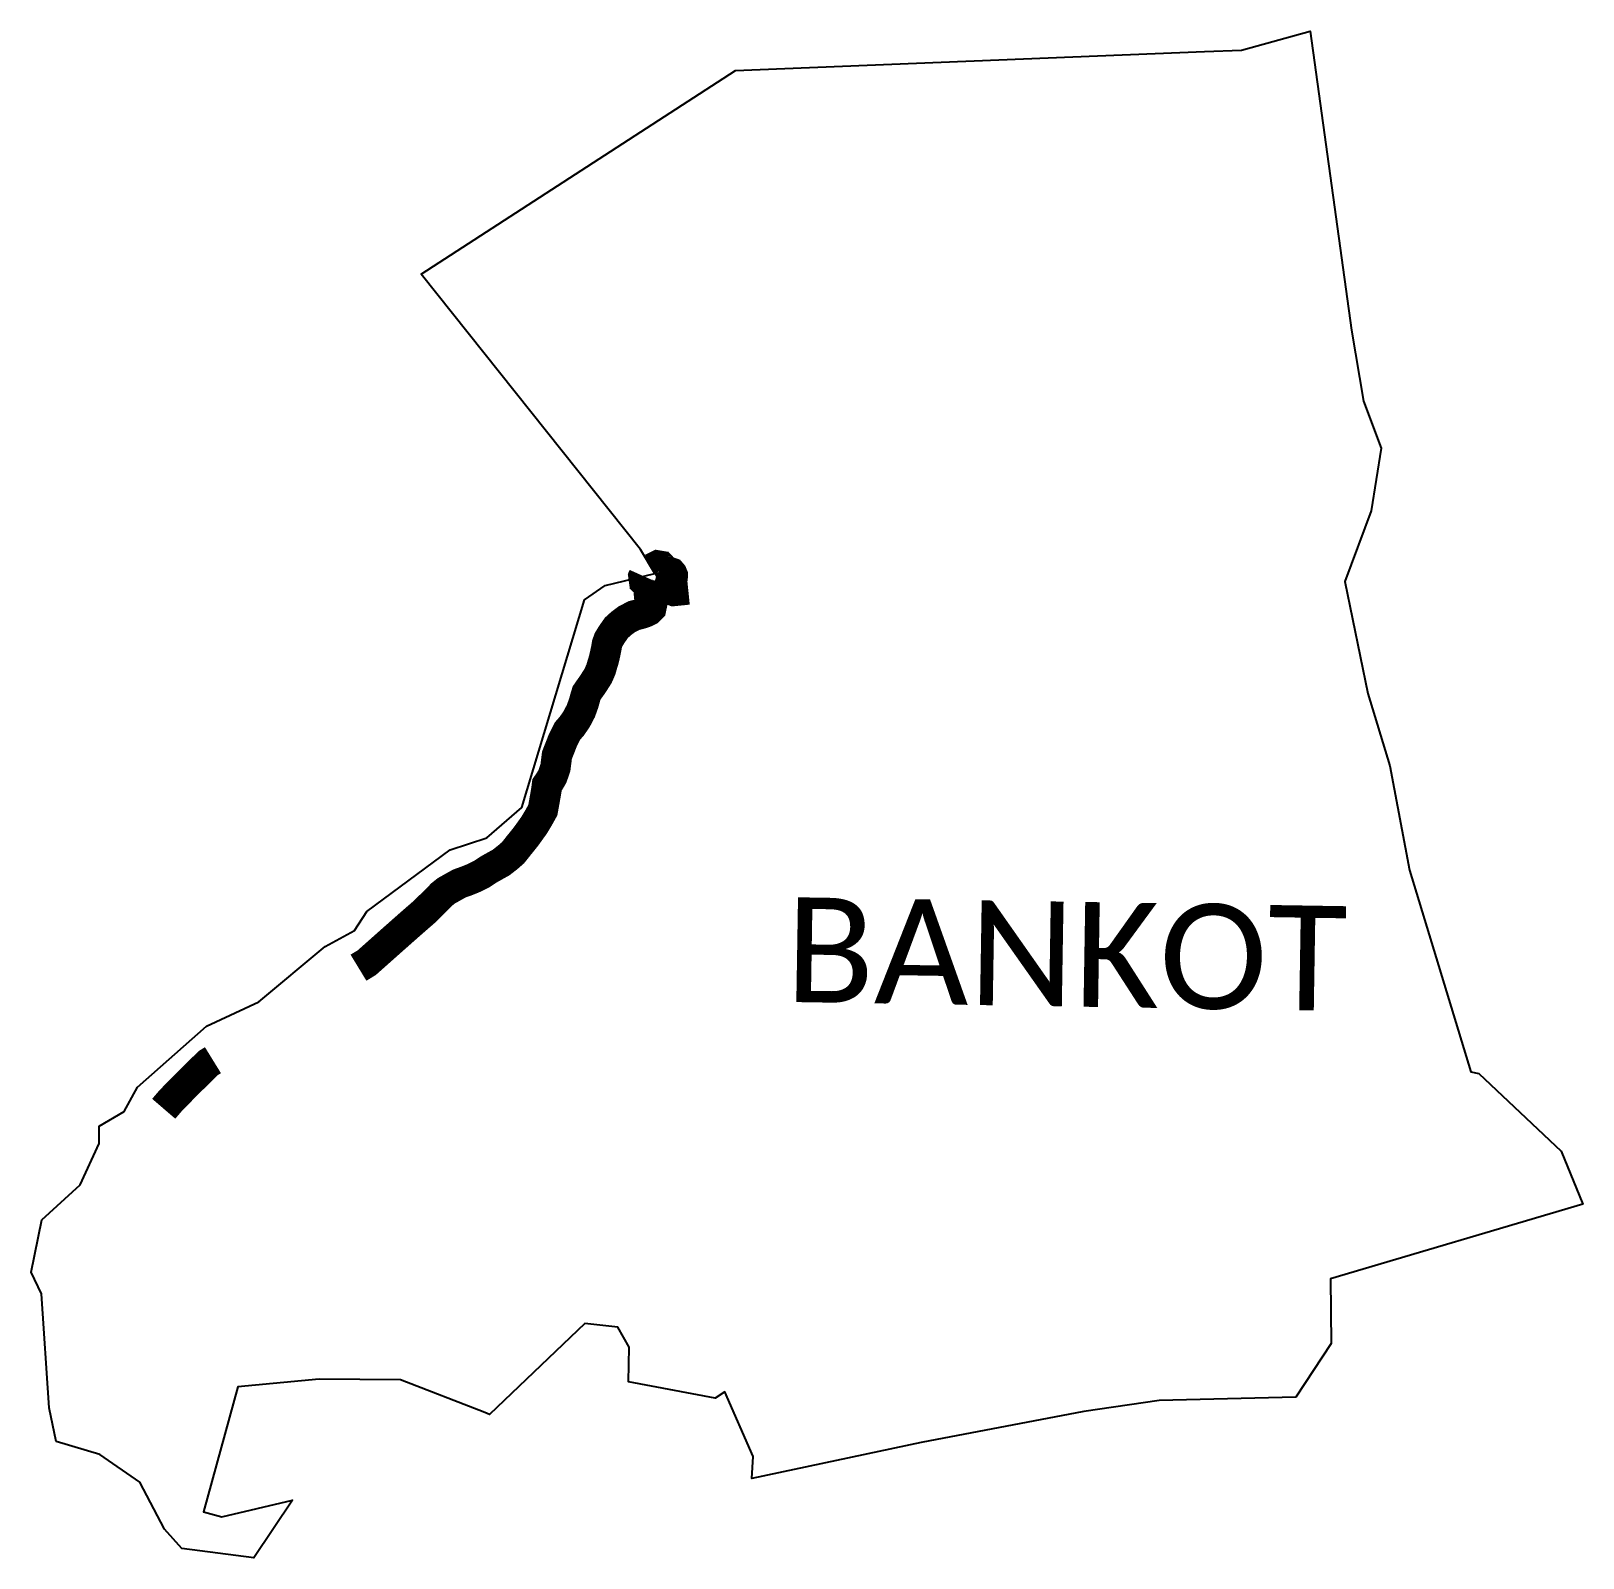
# Model space of a CAD drawing. Header units: metres. Extents: x 291467 to 294010, y 1987263 to 1989765.
import ezdxf

# ---------------------------------------------------------------- set-up
doc = ezdxf.new("R2010")
doc.units = ezdxf.units.M
doc.layers.add('NATURALLY PROTECTED', color=3, linetype='Continuous')
doc.layers.add('VILLAGE NAME', color=250, linetype='Continuous')
doc.styles.get("Standard").update_dxf_attribs({"font": 'simplex.shx'})

msp = doc.modelspace()

# ---------------------------------------------------------------- linework, layer by layer
at = {"color": 4, "flags": 128}
msp.add_lwpolyline([(293657.2278342915, 1988679.28000842), (293692.9875261248, 1988560.835826365), (293725.5171980992, 1988389.831589547), (293825.9009155526, 1988059.32793372), (293839.1335634583, 1988056.513198185), (293974.1991558585, 1987929.114521389), (294009.6801385385, 1987842.479252815), (293595.8683772568, 1987719.987485374), (293597.2301486863, 1987614.018429195), (293539.2371643091, 1987525.904094969), (293315.4066073354, 1987520.445101084), (293191.8318444255, 1987502.872763123), (292925.4066412932, 1987451.578087883), (292648.0150672215, 1987392.865769767), (292649.6986976094, 1987428.90069106), (292603.600661642, 1987535.090096249), (292587.6407235665, 1987524.739100108), (292445.767493837, 1987551.198167693), (292446.9766097112, 1987607.822285543), (292428.2037603052, 1987640.651420781), (292374.3802148032, 1987646.762613749), (292218.1119887329, 1987497.818412157), (292209.9762395388, 1987501.05825435), (292071.855798271, 1987554.67765816), (291938.7385020154, 1987555.520421022), (291805.2767759516, 1987543.034319285), (291749.4902210559, 1987338.042951793), (291779.0441590884, 1987329.999847803), (291895.1821929509, 1987357.369259448), (291831.9688278747, 1987262.53782064), (291713.9309372291, 1987278.195836368), (291685.2779939862, 1987309.521373381), (291644.833289152, 1987386.735714469), (291579.3492190752, 1987431.984187539), (291507.8986958022, 1987453.184517397), (291496.5817236758, 1987508.827038713), (291483.7515467037, 1987695.74445844), (291466.6407744236, 1987730.832100766), (291484.1406069448, 1987816.859703029), (291547.2600438466, 1987874.422311355), (291578.334985673, 1987942.166588839), (291578.4940832598, 1987970.113694332), (291619.0859754301, 1987994.632157362), (291641.2108085368, 1988034.411774008), (291753.9929420157, 1988134.421633202), (291840.0046622902, 1988174.338685419), (291948.6163720103, 1988264.812556132), (291996.5490428074, 1988290.917712327), (292017.1457259319, 1988322.173547004), (292153.3101616726, 1988423.514836859), (292213.5940801675, 1988443.170241458), (292271.0688632563, 1988492.384463373), (292373.4050648836, 1988833.247759762), (292407.6074505746, 1988856.524487474), (292488.6423037708, 1988876.376693232), (292465.1513717385, 1988915.307702435), (292106.0903696424, 1989366.594106087), (292621.1696229301, 1989700.943739312), (293389.6991186379, 1989731.764631171), (293450.1721336152, 1989734.189752982), (293562.42161976, 1989765.393412449), (293630.3557081964, 1989275.160400054), (293650.1686315516, 1989158.472553226), (293679.2067098146, 1989081.552595523), (293662.4393639648, 1988979.036046918)], dxfattribs=at)
at = {"color": 4}
msp.add_polyline3d([(293662.4393639648, 1988979.036046918, 0), (293619.6823142789, 1988863.071390667, 0), (293657.2278342915, 1988679.28000842, 0)], dxfattribs=at)
at = {"layer": 'NATURALLY PROTECTED', "flags": 128}
for points in [[(292543.5281177014, 1988850.065496269, 50, 50, 0), (292519.905844636, 1988847.63879197, 50, 50, 0), (292518.2396000287, 1988848.241122907, 50, 50, 0), (292516.7151315861, 1988850.189831437, 50, 50, 0), (292515.8642838558, 1988853.662087112, 50, 50, 0), (292514.517096929, 1988858.445280775, 50, 50, 0), (292514.1271102928, 1988861.641762248, 50, 50, 0), (292514.694351196, 1988863.555045406, 50, 50, 0), (292515.8997347092, 1988865.078592552, 50, 50, 0), (292517.5303377206, 1988866.862115522, 50, 50, 0), (292517.9557752102, 1988870.405236172, 50, 50, 0), (292518.026676917, 1988873.487741602, 50, 50, 0), (292517.1758291867, 1988875.578180081, 50, 50, 0), (292515.5450081838, 1988877.491449006, 50, 50, 0), (292513.0633394507, 1988878.377239844, 50, 50, 0), (292510.9362065004, 1988878.093779944, 50, 50, 0), (292508.525439474, 1988877.704043931, 50, 50, 0), (292506.2230686774, 1988879.502141261, 50, 50, 0), (292503.4244949289, 1988883.381681957, 50, 50, 0), (292498.7301588651, 1988888.434102747, 50, 50, 0), (292493.5791563349, 1988889.268864369, 50, 50, 0), (292483.7838436214, 1988884.42851325, 50, 50, 0)], [(292470.3461218789, 1988871.894429698, 50, 50, 0), (292470.2349482013, 1988871.645551143, 50, 50, 0), (292471.3534076389, 1988863.541581203, 50, 50, 0), (292476.1068738732, 1988859.256719608, 50, 50, 0), (292477.8777543583, 1988856.275950037, 50, 50, 0), (292478.808168954, 1988847.687041069, 50, 50, 0), (292479.5538085791, 1988838.931025118, 50, 50, 0), (292480.858677923, 1988833.342071498, 50, 50, 0), (292482.9086691623, 1988829.227035346, 50, 50, 0), (292483.9339372712, 1988824.569573996, 50, 50, 0), (292482.9055355358, 1988819.714419435, 50, 50, 0), (292478.4316977853, 1988815.243265078, 50, 50, 0), (292471.8141324883, 1988812.076188514, 50, 50, 0), (292464.3577362376, 1988809.747464955, 50, 50, 0), (292454.7465766252, 1988807.310686187, 50, 50, 0), (292442.6278890482, 1988800.96412208, 50, 50, 0), (292433.8665962047, 1988794.443690424, 50, 50, 0), (292425.9378398129, 1988787.25009132, 50, 50, 0), (292418.2950336559, 1988776.351644571, 50, 50, 0), (292413.0681445724, 1988767.85317064, 50, 50, 0), (292410.3585930668, 1988760.28845199, 50, 50, 0), (292409.4265435354, 1988754.140605855, 50, 50, 0), (292406.9970564966, 1988742.744012064, 50, 50, 0), (292405.1329574339, 1988734.733195622, 50, 50, 0), (292402.4300274175, 1988725.97717967, 50, 50, 0), (292400.4727097772, 1988719.084134026, 50, 50, 0), (292395.8999039257, 1988708.443684746, 50, 50, 0), (292386.9451437039, 1988694.446151388, 50, 50, 0), (292381.3528465158, 1988686.621613473, 50, 50, 0), (292377.0654186717, 1988680.380628074, 50, 50, 0), (292375.2945109377, 1988674.791688687, 50, 50, 0), (292372.2120306239, 1988663.670029365, 50, 50, 0), (292367.5446709974, 1988650.701525467, 50, 50, 0), (292360.4610945592, 1988637.194894669, 50, 50, 0), (292352.631851247, 1988625.923862398, 50, 50, 0), (292345.5464491308, 1988617.800123138, 50, 50, 0), (292338.09005288, 1988602.803121787, 50, 50, 0), (292328.4856237523, 1988578.369948747, 50, 50, 0), (292327.4533254204, 1988570.053924728, 50, 50, 0), (292325.8635413009, 1988557.8231766, 50, 50, 0), (292321.012387665, 1988543.64756279, 50, 50, 0), (292316.3521400084, 1988535.729885612, 50, 50, 0), (292315.024716879, 1988533.835763825, 50, 50, 0), (292312.1544428791, 1988529.740122882, 50, 50, 0), (292311.1291747702, 1988521.449860182, 50, 50, 0), (292308.5191693606, 1988506.56270854, 50, 50, 0), (292307.3077580673, 1988499.652966684, 50, 50, 0), (292305.2477392229, 1988488.335635204, 50, 50, 0), (292298.2521768174, 1988475.742207563, 50, 50, 0), (292290.8889991443, 1988463.446529525, 50, 50, 0), (292277.4674586441, 1988444.816698359, 50, 50, 0), (292265.8942128291, 1988430.433015646, 50, 50, 0), (292256.5736902668, 1988418.696230124, 50, 50, 0), (292247.5328234372, 1988410.778552945, 50, 50, 0), (292236.9683255536, 1988402.537730381, 50, 50, 0), (292226.2728924021, 1988396.554533774, 50, 50, 0), (292215.8197870416, 1988390.706899214, 50, 50, 0), (292205.9400620094, 1988384.000160563, 50, 50, 0), (292192.2678313853, 1988377.123454142, 50, 50, 0), (292181.3152343695, 1988372.621073083, 50, 50, 0), (292168.732552072, 1988368.149918727, 50, 50, 0), (292158.6664171335, 1988362.560965107, 50, 50, 0), (292147.1458162446, 1988356.091088258, 50, 50, 0), (292139.7434818641, 1988350.176930017, 50, 50, 0), (292124.3762317663, 1988334.723554812, 50, 50, 0), (292110.6875700394, 1988321.312183961, 50, 50, 0), (292088.0288341942, 1988301.567869767, 50, 50, 0), (292059.455528107, 1988276.274496415, 50, 50, 0), (292016.643268222, 1988238.243716694, 50, 50, 0), (292003.1833064401, 1988230.064756304, 0, 0, 0)]]:
    msp.add_lwpolyline(points, format="xyseb", dxfattribs=at)
at = {"layer": 'NATURALLY PROTECTED', "const_width": 50, "flags": 128}
msp.add_lwpolyline([(291764.7418986661, 1988078.493481689), (291757.5276858287, 1988074.046364251), (291749.8252676799, 1988066.673549305), (291720.1247007518, 1988037.343647775), (291696.1344188636, 1988012.890079171), (291684.0248197348, 1987998.843852096)], dxfattribs=at)

# ---------------------------------------------------------------- texts
at = {"layer": 'VILLAGE NAME', "insert": (292704.6299832498, 1988345.751068559), "char_height": 171.7519782060499, "attachment_point": 1, "rotation": 359.06913554120945}
msp.add_mtext_dynamic_manual_height_columns('{\\fCalibri|b0|i0|c0|p34;BANKOT}', width=1471.541364661349, gutter_width=858.7598910302494, heights=[151.610803817968], dxfattribs=at)

doc.saveas('drawing.dxf')
